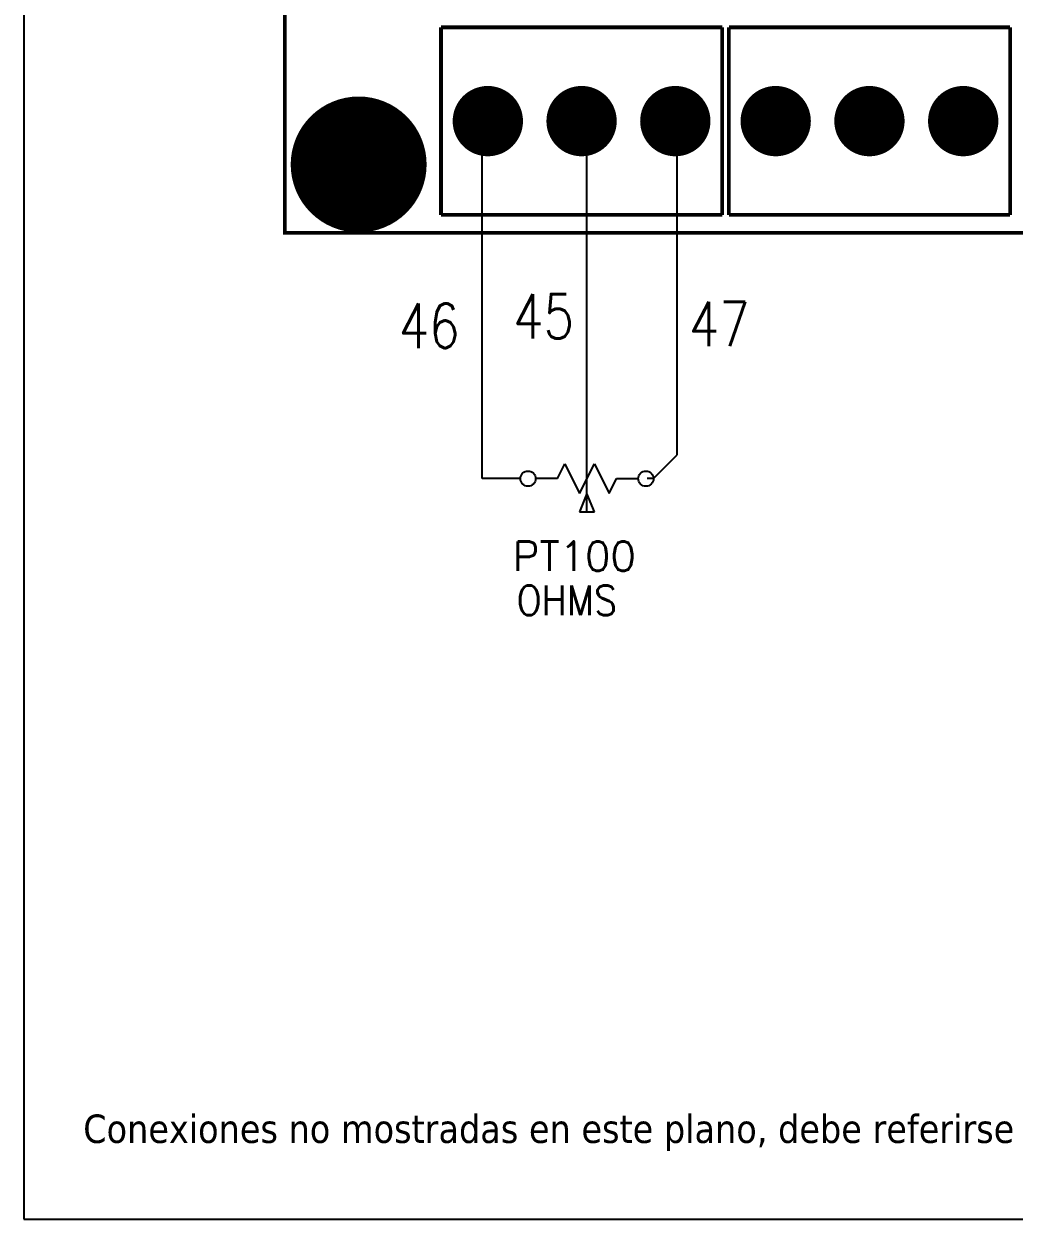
# Model space of a CAD drawing. Header units: millimetres. Extents: x 123.5 to 144.3, y 105.4 to 121.6.
# Drawn here: x 123.51 to 127.69, y 105.41 to 110.45 of the extents above; entities that cross this region are included whole.
import ezdxf
from ezdxf.enums import TextEntityAlignment as Align

# ---------------------------------------------------------------- set-up
doc = ezdxf.new("R2010")
doc.units = ezdxf.units.MM
for name, color, linetype in [('DESC', 250, 'Continuous'), ('MISC', 7, 'Continuous'), ('SYMS', 7, 'Continuous'), ('TAGS', 250, 'Continuous'), ('WIRES', 7, 'Continuous')]:
    doc.layers.add(name, color=color, linetype=linetype)
doc.layers.add('WIRENO', color=7, linetype='Continuous', true_color=0x000000)
doc.styles.get("Standard").update_dxf_attribs({"font": 'tahoma.ttf'})
doc.styles.add('WD', font='romans.shx')

# ---------------------------------------------------------------- blocks, each defined once
blk = doc.blocks.new('EPAD')
at = {"const_width": 0.5}
blk.add_lwpolyline([(-0.25, 0, 1), (0.25, 0, 1)], format="xyb", close=True, dxfattribs=at)
blk = doc.blocks.new('CCRPBoard')
at = {"const_width": 0.008}
for points in [[(128.0158, 111.7979), (133.3334, 111.7979), (133.3334, 115.2063), (128.0158, 115.2063), (128.0158, 111.7979)], [(128.0158, 111.7979), (133.3334, 111.7979), (133.3334, 115.2063), (128.0158, 115.2063), (128.0158, 111.7979)], [(128.0158, 111.7979), (133.3334, 111.7979), (133.3334, 115.2063), (128.0158, 115.2063), (128.0158, 111.7979)], [(128.3488, 112.2361), (128.3488, 111.8361)], [(128.9488, 112.2361), (128.3488, 112.2361)], [(128.3488, 112.2361), (128.3488, 111.8361)], [(128.9488, 112.2361), (128.3488, 112.2361)], [(128.3488, 112.2361), (128.3488, 111.8361)], [(128.9488, 112.2361), (128.3488, 112.2361)], [(128.9488, 112.2361), (128.9488, 111.8361)], [(128.9488, 112.2361), (128.9488, 111.8361)], [(128.9488, 112.2361), (128.9488, 111.8361)], [(128.963, 112.2361), (128.963, 111.8361)], [(129.563, 112.2361), (128.963, 112.2361)], [(128.963, 112.2361), (128.963, 111.8361)], [(129.563, 112.2361), (128.963, 112.2361)], [(128.963, 112.2361), (128.963, 111.8361)], [(129.563, 112.2361), (128.963, 112.2361)], [(129.563, 112.2361), (129.563, 111.8361)], [(129.563, 112.2361), (129.563, 111.8361)], [(129.563, 112.2361), (129.563, 111.8361)], [(128.3488, 111.8361), (128.9488, 111.8361)], [(128.3488, 111.8361), (128.9488, 111.8361)], [(128.3488, 111.8361), (128.9488, 111.8361)], [(128.963, 111.8361), (129.563, 111.8361)], [(128.963, 111.8361), (129.563, 111.8361)], [(128.963, 111.8361), (129.563, 111.8361)]]:
    blk.add_lwpolyline(points, dxfattribs=at)
for p, xscale, yscale in [((128.4488, 112.0361), 0.15, 0.15), ((128.6488, 112.0361), 0.15, 0.15), ((128.8488, 112.0361), 0.15, 0.15), ((129.063, 112.0361), 0.15, 0.15), ((129.263, 112.0361), 0.15, 0.15), ((129.463, 112.0361), 0.15, 0.15), ((128.1732, 111.9436), 0.29, 0.29)]:
    blk.add_blockref('EPAD', p, dxfattribs=dict(xscale=xscale, yscale=yscale))
blk = doc.blocks.new('HVR1TZ')
for p, q in [((-0.125, 0), (-0.0938, 0.0625)), ((-0.0938, 0.0625), (-0.0312, -0.0625)), ((-0.0312, -0.0625), (0.0312, 0.0625)), ((0.0312, 0.0625), (0.0938, -0.0625)), ((-0.125, 0), (-0.2168, 0)), ((0.0938, -0.0625), (0.125, 0)), ((0.125, 0), (0.2168, 0)), ((0, -0.0625), (-0.0312, -0.1406)), ((0.0312, -0.1406), (0, -0.0625)), ((-0.0312, -0.1406), (0.0312, -0.1406))]:
    blk.add_line(p, q)
for centre in [(-0.249, 0), (0.249, 0)]:
    blk.add_circle(centre, 0.0322)
at = {"style": 'WD'}
for tag, width, p in [('INST', 0.7, (0, 0.904)), ('LOC', 0.7, (0, 0.7344)), ('DESC1', 0.7, (0, 0.5781)), ('DESC2', 0.7, (0, 0.4219)), ('RATING1', 0.9, (0.0055, 0.1094))]:
    blk.add_attdef(tag, text='', height=0.125, dxfattribs=dict(at, width=width)).set_placement(p, align=Align.CENTER)
blk.add_attdef('TAG1', text='', height=0.125, dxfattribs=at).set_placement((0, 0.2656), align=Align.CENTER)
for tag, p, height, flags in [('FAMILY', (0.2047, 0.3242), 0.01, 9), ('X4TERM01', (-0.2812, 0), 0.0125, 1), ('X2TERM01', (-0.25, 0.0312), 0.0125, 1), ('X2TERM02', (0.25, 0.0312), 0.0125, 1), ('X1TERM02', (0.2812, 0), 0.0125, 1), ('X8TERM01', (-0.25, -0.0312), 0.0125, 1), ('X8TERM02', (0.25, -0.0312), 0.0125, 1), ('X8TERM03', (0, -0.1406), 0.0125, 1)]:
    blk.add_attdef(tag, p, '', height=height, dxfattribs=dict(at, flags=flags))
at = {"linetype": 'Continuous', "style": 'WD', "flags": 9}
for tag, p in [('MFG', (0.2278, 0.2606)), ('CAT', (0.2297, 0.28)), ('ASSYCODE', (0.2188, 0.2344))]:
    blk.add_attdef(tag, text='', height=0.01, dxfattribs=at).set_placement(p, align=Align.CENTER)
at = {"linetype": 'Continuous', "style": 'WD', "flags": 8}
blk.add_attdef('TERM01', text='', height=0.125, dxfattribs=at).set_placement((-0.3438, -0.0158), align=Align.TOP_RIGHT)
for tag, p in [('TERM02', (0.3438, -0.0158)), ('TERM03', (0.0343, -0.1797))]:
    blk.add_attdef(tag, text='', height=0.125, dxfattribs=at).set_placement(p, align=Align.TOP_LEFT)
at = {"style": 'WD', "width": 0.9}
blk.add_attdef('RATING2', text='', height=0.125, dxfattribs=at).set_placement((0.1149, -0.3438), align=Align.TOP_LEFT)
blk = doc.blocks.new('WD_WNV')
at = {"style": 'WD', "flags": 1}
for tag, p in [('W01USER', (-0.0625, 0.0938)), ('W02USER', (-0.0625, 0.0859)), ('W03USER', (-0.0625, 0.0781)), ('W04USER', (-0.0625, 0.0703)), ('W05USER', (-0.0625, 0.0625)), ('W06USER', (-0.0625, 0.0547)), ('W07USER', (-0.0625, 0.0469)), ('W08USER', (-0.0625, 0.0391)), ('W09USER', (-0.0625, 0.0312)), ('W10USER', (-0.0625, 0.0234))]:
    blk.add_attdef(tag, text='', height=0.005, dxfattribs=at).set_placement(p, align=Align.CENTER)
at = {"linetype": 'Continuous', "style": 'WD', "width": 0.8}
blk.add_attdef('WIRENO', text='', height=0.125, dxfattribs=at).set_placement((-0.05, 0), align=Align.MIDDLE_RIGHT)
blk = doc.blocks.new('WD_WNH')
at = {"linetype": 'Continuous', "style": 'WD', "width": 0.8}
blk.add_attdef('WIRENO', text='', height=0.125, dxfattribs=at).set_placement((0, 0.0625), align=Align.CENTER)
at = {"style": 'WD', "flags": 1}
for tag, p in [('W01USER', (0, 0.0781)), ('W02USER', (0, 0.0703)), ('W03USER', (0, 0.0625)), ('W04USER', (0, 0.0547)), ('W05USER', (0, 0.0469)), ('W06USER', (0, 0.0391)), ('W07USER', (0, 0.0312)), ('W08USER', (0, 0.0234)), ('W09USER', (0, 0.0156)), ('W10USER', (0, 0.0078))]:
    blk.add_attdef(tag, text='', height=0.005, dxfattribs=at).set_placement(p, align=Align.CENTER)

msp = doc.modelspace()

# ---------------------------------------------------------------- linework, layer by layer
at = {"color": 7, "linetype": 'Continuous'}
for p, q in [((123.5055, 121.5905), (123.5055, 105.4055)), ((123.5055, 105.4055), (144.2555, 105.4055))]:
    msp.add_line(p, q, dxfattribs=at)
at = {"layer": 'WIRES'}
for p, q in [((125.4416, 108.5324), (125.4416, 109.9916)), ((125.8842, 109.9997), (125.8556, 109.9997)), ((125.8842, 108.3917), (125.8842, 109.9997)), ((126.2654, 108.6324), (126.2654, 109.9997)), ((126.1654, 108.5324), (126.2654, 108.6324)), ((125.6029, 108.5324), (125.4416, 108.5324)), ((126.1654, 108.5324), (126.1387, 108.5324))]:
    msp.add_line(p, q, dxfattribs=at)

# ---------------------------------------------------------------- block references
at = {"layer": 'DESC', "xscale": 1.98, "yscale": 1.98, "zscale": 1.98}
msp.add_blockref('CCRPBoard', (-128.8632, -111.7893), dxfattribs=at)
at = {"layer": 'SYMS'}
ref = msp.add_blockref('HVR1TZ', (125.8842, 108.5324), dxfattribs=at)
ref.add_attrib('RATING1', 'OHMS', dxfattribs={"layer": 'MISC', "height": 0.125, "style": 'WD', "width": 0.9}).set_placement((125.7991, 107.9559), align=Align.CENTER)
ref.add_attrib('TAG1', 'PT100', dxfattribs={"layer": 'TAGS', "height": 0.125, "style": 'WD'}).set_placement((125.8307, 108.1424), align=Align.CENTER)
at = {"layer": 'WIRENO'}
ref = msp.add_blockref('WD_WNH', (125.7005, 109.0306), dxfattribs=dict(at, xscale=1.5, yscale=1.5, zscale=1.5))
ref.add_attrib('WIRENO', '45', dxfattribs={"linetype": 'Continuous', "height": 0.1875, "style": 'WD', "width": 0.8}).set_placement((125.7005, 109.1243), align=Align.CENTER)
ref = msp.add_blockref('WD_WNV', (126.6469, 109.1859), dxfattribs=dict(at, xscale=1.5, yscale=1.5, zscale=1.5))
ref.add_attrib('WIRENO', '47', dxfattribs={"linetype": 'Continuous', "height": 0.1875, "style": 'WD', "width": 0.8}).set_placement((126.5719, 109.1859), align=Align.MIDDLE_RIGHT)
ref = msp.add_blockref('WD_WNV', (125.4211, 109.1778), dxfattribs=dict(at, xscale=1.5, yscale=1.5, zscale=1.5))
ref.add_attrib('WIRENO', '46', dxfattribs={"linetype": 'Continuous', "height": 0.1875, "style": 'WD', "width": 0.8}).set_placement((125.3461, 109.1778), align=Align.MIDDLE_RIGHT)

# ---------------------------------------------------------------- texts
at = {"insert": (123.7561, 105.8471), "char_height": 0.12, "attachment_point": 1}
msp.add_mtext_dynamic_manual_height_columns('Conexiones no mostradas en este plano, debe referirse a esquema electronico', width=9.456212, gutter_width=0.05, heights=[0], dxfattribs=at)

doc.saveas('drawing.dxf')
